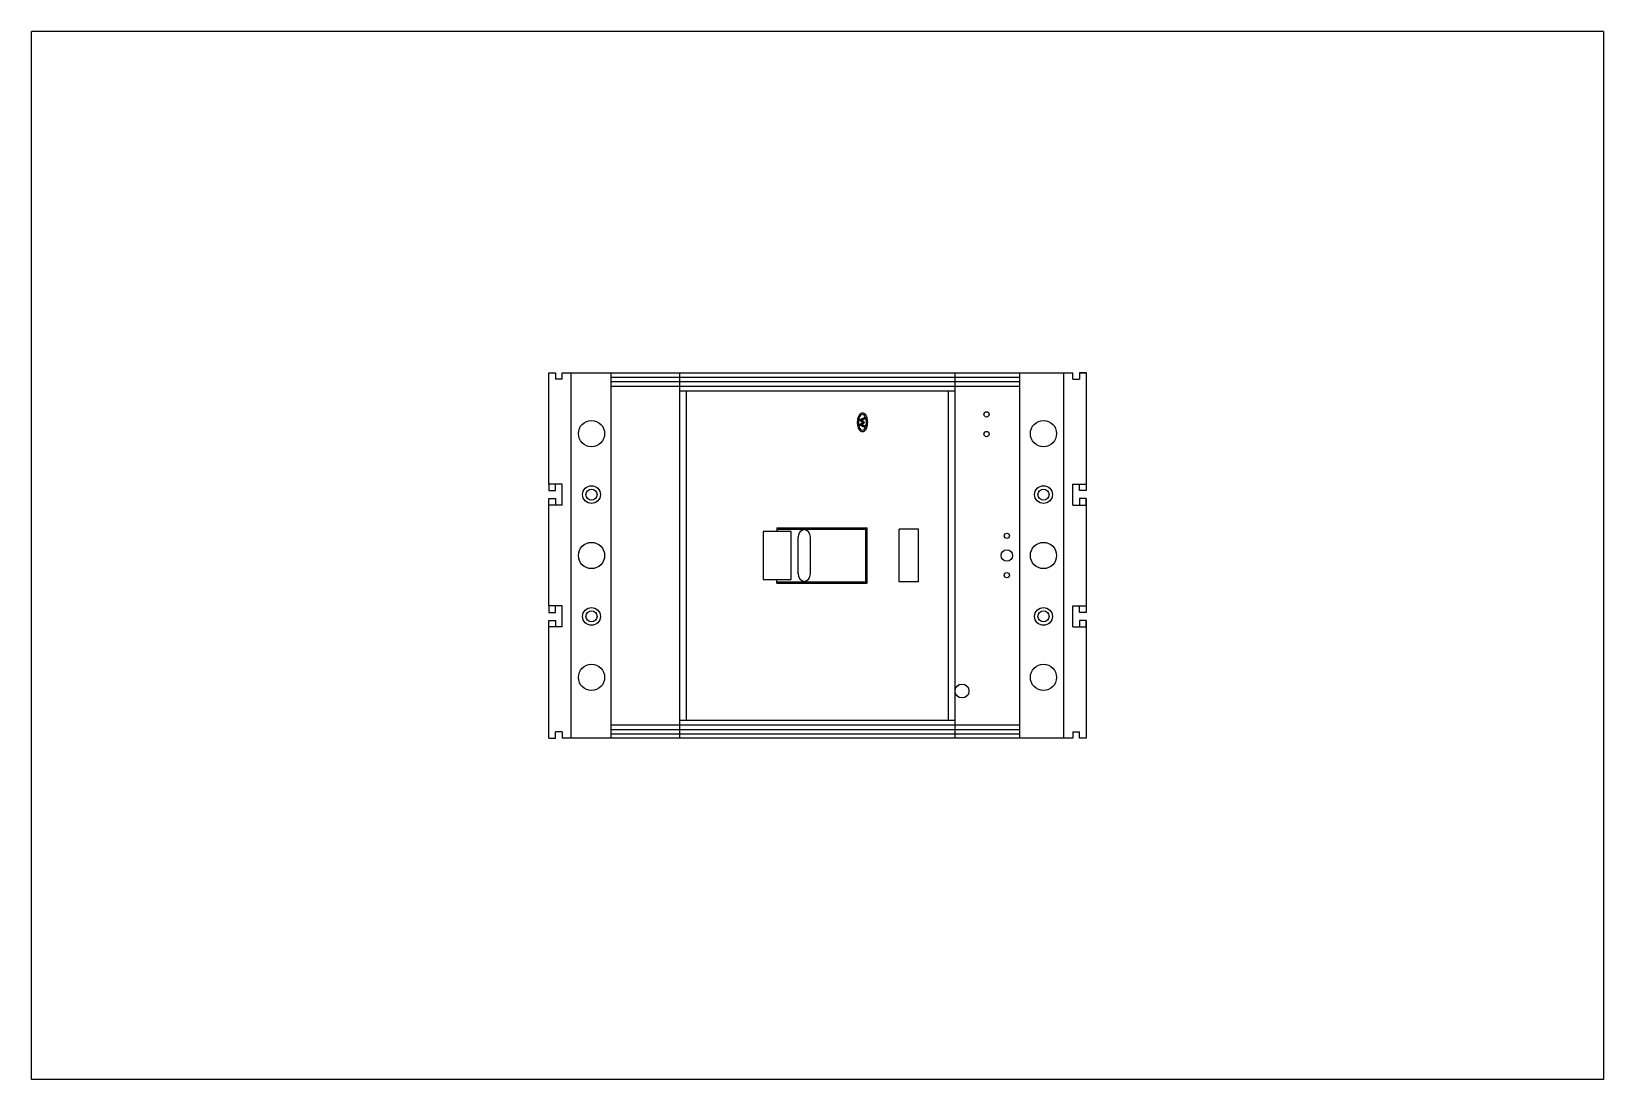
# Model space of a CAD drawing. Header units: millimetres. Extents: x 0 to 700, y -400 to 4000.
# Drawn here: x 50 to 650, y -400 to 0 of the extents above.
import ezdxf

# ---------------------------------------------------------------- set-up
doc = ezdxf.new("R2010")
doc.units = ezdxf.units.MM
doc.header["$MEASUREMENT"] = 0

msp = doc.modelspace()

# ---------------------------------------------------------------- hatches: boundary and pattern name
h = msp.add_hatch()
h.set_pattern_fill('ANSI31', color=256, angle=90)
h.set_pattern_definition([(135, (-18287.47218, -102794.07841), (-0.08838834765, -0.08838834765), [])])
edge = h.paths.add_edge_path()
edge.add_line((367.16, -149.19), (365.88, -150.19))
edge.add_line((365.88, -150.19), (368.21, -151.19))
edge.add_ellipse((367.16, -149.19), major_axis=(0, 3.15), ratio=0.431137, start_angle=230.5474, end_angle=241.19404)
edge.add_line((368.35, -150.7), (366.85, -150.06))
edge.add_line((366.85, -150.06), (367.98, -149.19))
edge.add_line((367.98, -149.19), (366.85, -148.31))
edge.add_line((366.85, -148.31), (368.35, -147.67))
edge.add_ellipse((367.16, -149.19), major_axis=(0, 3.15), ratio=0.431137, start_angle=298.80596, end_angle=309.4526)
edge.add_line((368.21, -147.19), (365.88, -148.19))
edge.add_line((365.88, -148.19), (367.16, -149.19))

# ---------------------------------------------------------------- linework, layer by layer
for p, q in [((247.5, -172.75), (247.5, -130.25)), ((247.5, -130.25), (250, -130.25)), ((250, -130.25), (250, -132.75)), ((252.5, -130.25), (447.5, -130.25)), ((252.5, -132.75), (252.5, -130.25)), ((256, -269.75), (256, -130.25)), ((271.25, -269.75), (271.25, -130.25)), ((271.25, -131.9), (427.25, -131.9)), ((297.5, -269.75), (297.5, -130.25)), ((402.5, -269.75), (402.5, -130.25)), ((427.25, -269.75), (427.25, -130.25)), ((444, -269.75), (444, -130.25)), ((447.5, -132.75), (447.5, -130.25)), ((450, -130.25), (452.5, -130.25)), ((452.5, -130.25), (450, -130.25)), ((450, -130.25), (450, -132.75)), ((452.5, -130.25), (452.5, -175.25)), ((252.5, -132.75), (250, -132.75)), ((271.25, -133.65), (427.25, -133.65)), ((271.25, -135.4), (427.25, -135.4)), ((297.5, -137.15), (402.5, -137.15)), ((300, -262.85), (300, -137.15)), ((400, -262.85), (400, -137.15)), ((447.5, -132.75), (450, -132.75)), ((365.88, -148.19), (368.21, -147.19)), ((367.16, -149.19), (365.88, -148.19)), ((365.88, -150.19), (367.16, -149.19)), ((366.85, -148.31), (368.35, -147.67)), ((367.98, -149.19), (366.85, -148.31)), ((366.85, -150.06), (367.98, -149.19)), ((368.21, -151.19), (365.88, -150.19)), ((368.35, -150.7), (366.85, -150.06)), ((252.5, -172.75), (247.5, -172.75)), ((247.5, -172.75), (247.5, -175.25)), ((250, -175.25), (250, -172.75)), ((252.5, -180.75), (252.5, -172.75)), ((447.5, -172.75), (452.5, -172.75)), ((447.5, -180.75), (447.5, -172.75)), ((450, -175.25), (450, -172.75)), ((452.5, -172.75), (452.5, -175.25)), ((247.5, -175.25), (250, -175.25)), ((247.5, -180.75), (247.5, -178.25)), ((247.5, -178.25), (250, -178.25)), ((250, -178.25), (250, -180.75)), ((452.5, -175.25), (450, -175.25)), ((452.5, -178.25), (450, -178.25)), ((450, -178.25), (450, -180.75)), ((452.5, -178.25), (452.5, -221.75)), ((452.5, -180.75), (452.5, -178.25)), ((247.5, -219.25), (247.5, -180.75)), ((252.5, -180.75), (247.5, -180.75)), ((447.5, -180.75), (452.5, -180.75)), ((334.5, -189.5), (369, -189.5)), ((334.5, -189.5), (334.5, -190.82)), ((334.5, -190), (368.5, -190)), ((368.5, -210.5), (368.5, -189.5)), ((369, -210.5), (369, -189.5)), ((381.22, -210), (381.22, -190)), ((388.5, -190), (381.22, -190)), ((388.5, -210), (388.5, -190)), ((342.57, -207), (342.57, -193)), ((347.3, -207), (347.3, -193)), ((334.5, -210.5), (334.5, -209.18)), ((334.5, -210), (368.5, -210)), ((388.5, -210), (381.22, -210)), ((334.5, -210.5), (369, -210.5)), ((252.5, -219.25), (247.5, -219.25)), ((247.5, -219.25), (247.5, -221.75)), ((247.5, -221.75), (250, -221.75)), ((250, -221.75), (250, -219.25)), ((252.5, -227.25), (252.5, -219.25)), ((447.5, -219.25), (452.5, -219.25)), ((447.5, -227.25), (447.5, -219.25)), ((450, -221.75), (450, -219.25)), ((452.5, -221.75), (450, -221.75)), ((452.5, -219.25), (452.5, -221.75)), ((247.5, -227.25), (247.5, -224.75)), ((247.5, -224.75), (250, -224.75)), ((247.5, -269.75), (247.5, -227.25)), ((252.5, -227.25), (247.5, -227.25)), ((250, -224.75), (250, -227.25)), ((447.5, -227.25), (452.5, -227.25)), ((452.5, -224.75), (450, -224.75)), ((450, -224.75), (450, -227.25)), ((452.5, -224.75), (452.5, -269.75)), ((452.5, -227.25), (452.5, -224.75)), ((297.5, -262.85), (402.5, -262.85)), ((247.5, -269.75), (250, -269.75)), ((252.5, -267.25), (250, -267.25)), ((250, -269.75), (250, -267.25)), ((252.5, -267.25), (252.5, -269.75)), ((447.5, -269.75), (252.5, -269.75)), ((271.25, -264.6), (427.25, -264.6)), ((271.25, -266.35), (427.25, -266.35)), ((271.25, -268.1), (427.25, -268.1)), ((447.5, -267.25), (450, -267.25)), ((447.5, -267.25), (447.5, -269.75)), ((450, -269.75), (450, -267.25)), ((452.5, -269.75), (450, -269.75)), ((452.5, -269.75), (450, -269.75))]:
    msp.add_line(p, q)
for points in [[(650, 0), (50, 0)], [(650, 0), (650, -400), (50, -400), (50, 0)]]:
    msp.add_lwpolyline(points)
msp.add_lwpolyline([(339.96, -209.18), (339.96, -190.82), (329.26, -190.82), (329.26, -209.18)], close=True)
for centre, radius in [((263.75, -153.5), 5), ((414.53, -146.15), 1), ((436.25, -153.5), 5), ((414.53, -153.65), 1), ((263.75, -176.75), 3.4), ((436.25, -176.75), 3.4), ((263.75, -176.75), 2.11), ((436.25, -176.75), 2.11), ((422.25, -192.5), 1), ((263.75, -200), 5), ((422.25, -200), 2.2), ((436.25, -200), 5), ((422.25, -207.5), 1), ((263.75, -223.25), 3.4), ((263.75, -223.25), 2.11), ((436.25, -223.25), 3.4), ((436.25, -223.25), 2.11), ((263.75, -246.5), 5), ((436.25, -246.5), 5), ((405.14, -251.72), 2.64)]:
    msp.add_circle(centre, radius)
for centre, start, end in [((345.57, -193), 102.21758, 180), ((344.3, -193), 0, 77.78242), ((345.57, -207), 180, 257.78242), ((344.3, -207), 282.21758, 0)]:
    msp.add_arc(centre, 3, start, end)
msp.add_ellipse((367.16, -149.19), major_axis=(0, 3.15), ratio=0.431137)
msp.add_open_spline([(367.16, -145.54), (367, -145.54), (366.84, -145.58), (366.55, -145.71), (366.42, -145.8), (366.19, -146.02), (366.09, -146.15), (365.78, -146.62), (365.62, -147.03), (365.39, -147.95), (365.33, -148.45), (365.29, -149.62), (365.36, -150.29), (365.61, -151.3), (365.76, -151.69), (366.08, -152.22), (366.23, -152.41), (366.56, -152.67), (366.72, -152.76), (367.08, -152.84), (367.27, -152.84), (367.63, -152.75), (367.79, -152.66), (368.07, -152.43), (368.19, -152.29), (368.51, -151.83), (368.67, -151.45), (368.9, -150.6), (368.98, -150.13), (369.05, -148.95), (369, -148.23), (368.75, -147.16), (368.61, -146.76), (368.29, -146.2), (368.14, -146), (367.81, -145.72), (367.65, -145.63), (367.37, -145.55), (367.27, -145.54), (367.16, -145.54)], degree=3, knots=[0, 0, 0, 0, 0.19507, 0.19507, 0.390139, 0.390139, 0.585209, 0.585209, 1.045896, 1.045896, 1.506584, 1.506584, 2.09205, 2.09205, 2.521533, 2.521533, 2.813293, 2.813293, 3.035268, 3.035268, 3.257242, 3.257242, 3.479217, 3.479217, 3.701192, 3.701192, 4.138479, 4.138479, 4.575767, 4.575767, 5.198557, 5.198557, 5.633912, 5.633912, 5.936503, 5.936503, 6.161074, 6.161074, 6.283185, 6.283185, 6.283185, 6.283185])

doc.saveas('drawing.dxf')
